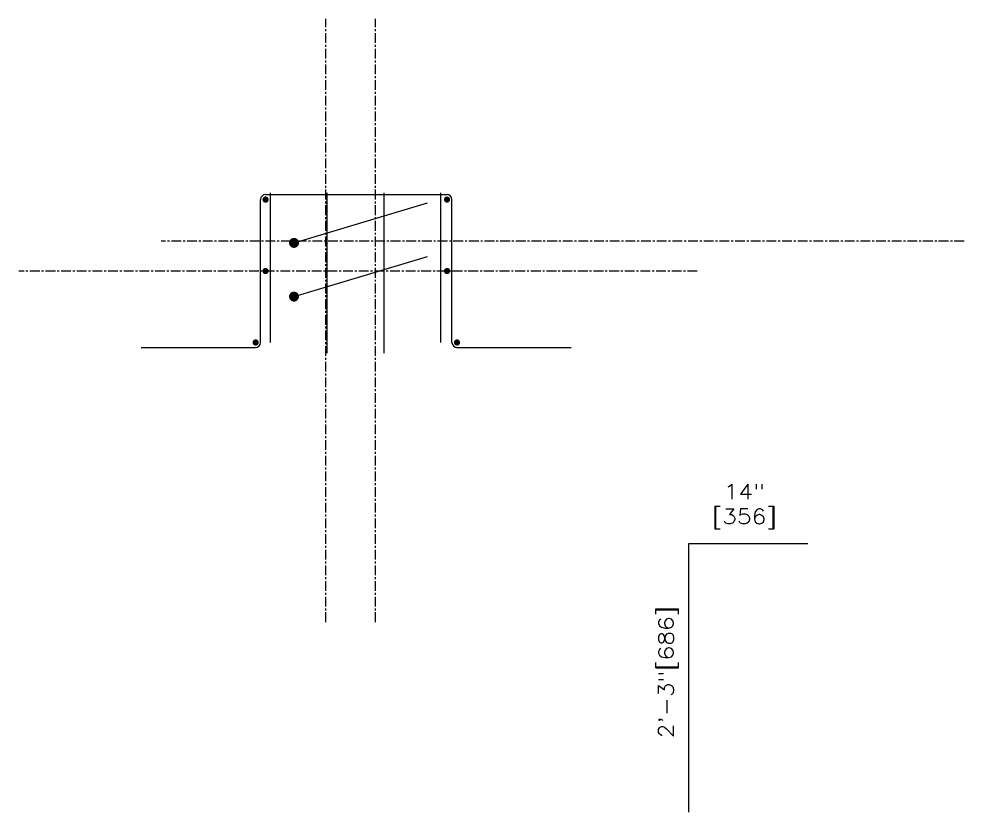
# Model space of a CAD drawing. Header units: millimetres. Extents: x -1323 to 60408, y -30584 to 1459.
# Drawn here: x 8002 to 10417, y -28276 to -26250 of the extents above; entities that cross this region are included whole.
import ezdxf

# ---------------------------------------------------------------- set-up
doc = ezdxf.new("R2010")
doc.units = ezdxf.units.MM
doc.linetypes.add('CENTER', pattern=[2, 1.25, -0.25, 0.25, -0.25])
for name, color, linetype in [('Foundation_Details_CL', 150, 'CENTER'), ('Foundation_Details_Reinf', 131, 'Continuous'), ('Structural_Section_Dim', 2, 'Continuous')]:
    doc.layers.add(name, color=color, linetype=linetype)
doc.styles.add('ROMANS-115', font='romans.shx', dxfattribs={"width": 1.15})

msp = doc.modelspace()

# ---------------------------------------------------------------- linework, layer by layer
at = {"layer": 'Foundation_Details_CL', "ltscale": 20}
for p, q in [((8786.60615, -27790.8337), (8786.60615, -26249.52783)), ((8913.60615, -27790.8337), (8913.60615, -26249.52783)), ((10417.12318, -26817.53469), (8366.22358, -26817.53469)), ((9735.51876, -26893.73469), (8002.44014, -26893.73469))]:
    msp.add_line(p, q, dxfattribs=at)
at = {"layer": 'Foundation_Details_Reinf'}
for p, q in [((8632.61865, -26698.47219), (9096.16865, -26698.47219)), ((8645.31865, -27076.29719), (8645.31865, -26693.70969)), ((8790.31032, -27103.28469), (8790.31032, -26693.70969)), ((8935.30199, -27103.28469), (8935.30199, -26693.70969)), ((9080.29365, -27076.29719), (9080.29365, -26693.70969)), ((8619.91865, -27076.29719), (8619.91865, -26711.17219)), ((8705.23911, -26821.89264), (9045.85579, -26719.75727)), ((9108.86865, -27076.29719), (9108.86865, -26711.17219)), ((8705.23911, -26959.1155), (9045.85579, -26856.98013)), ((8315.11865, -27088.99719), (8607.21865, -27088.99719)), ((9121.56865, -27088.99719), (9413.66865, -27088.99719)), ((9713.15323, -27590.47377), (9713.15323, -28276.27377)), ((10017.95323, -27590.47377), (9713.15323, -27590.47377))]:
    msp.add_line(p, q, dxfattribs=at)
for points, const_width in [([(8628.6499, -26711.17219, -1), (8636.5874, -26711.17219, -1)], 7.9375), ([(9100.1374, -26711.17219, 1), (9092.1999, -26711.17219, 1)], 7.9375), ([(8699.15666, -26823.71649, 1), (8711.32155, -26820.0688, 1)], 12.7), ([(8628.6499, -26893.73469, -1), (8636.5874, -26893.73469, -1)], 7.9375), ([(9100.1374, -26893.73469, 1), (9092.1999, -26893.73469, 1)], 7.9375), ([(8699.15666, -26960.93934, 1), (8711.32155, -26957.29165, 1)], 12.7), ([(8611.1874, -27076.29719, -1), (8603.2499, -27076.29719, -1)], 7.9375), ([(9117.5999, -27076.29719, 1), (9125.5374, -27076.29719, 1)], 7.9375)]:
    msp.add_lwpolyline(points, format="xyb", close=True, dxfattribs=dict(at, const_width=const_width))
for centre, start, end in [((8632.61865, -26711.17219), 90, 180), ((9096.16865, -26711.17219), 0, 90), ((8607.21865, -27076.29719), 270, 360), ((9121.56865, -27076.29719), 180, 270)]:
    msp.add_arc(centre, 12.7, start, end, dxfattribs=at)

# ---------------------------------------------------------------- texts
at = {"layer": 'Structural_Section_Dim', "insert": (9772.9013, -27438.19771), "char_height": 38.1, "attachment_point": 1, "style": 'ROMANS-115'}
msp.add_mtext(' 14"\\P[356]', dxfattribs=at)
at = {"layer": 'Structural_Section_Dim', "insert": (9636.8275, -28087.65067), "char_height": 38.1, "attachment_point": 1, "rotation": 90, "style": 'ROMANS-115'}
msp.add_mtext('2\'-3"[686]', dxfattribs=at)

doc.saveas('drawing.dxf')
